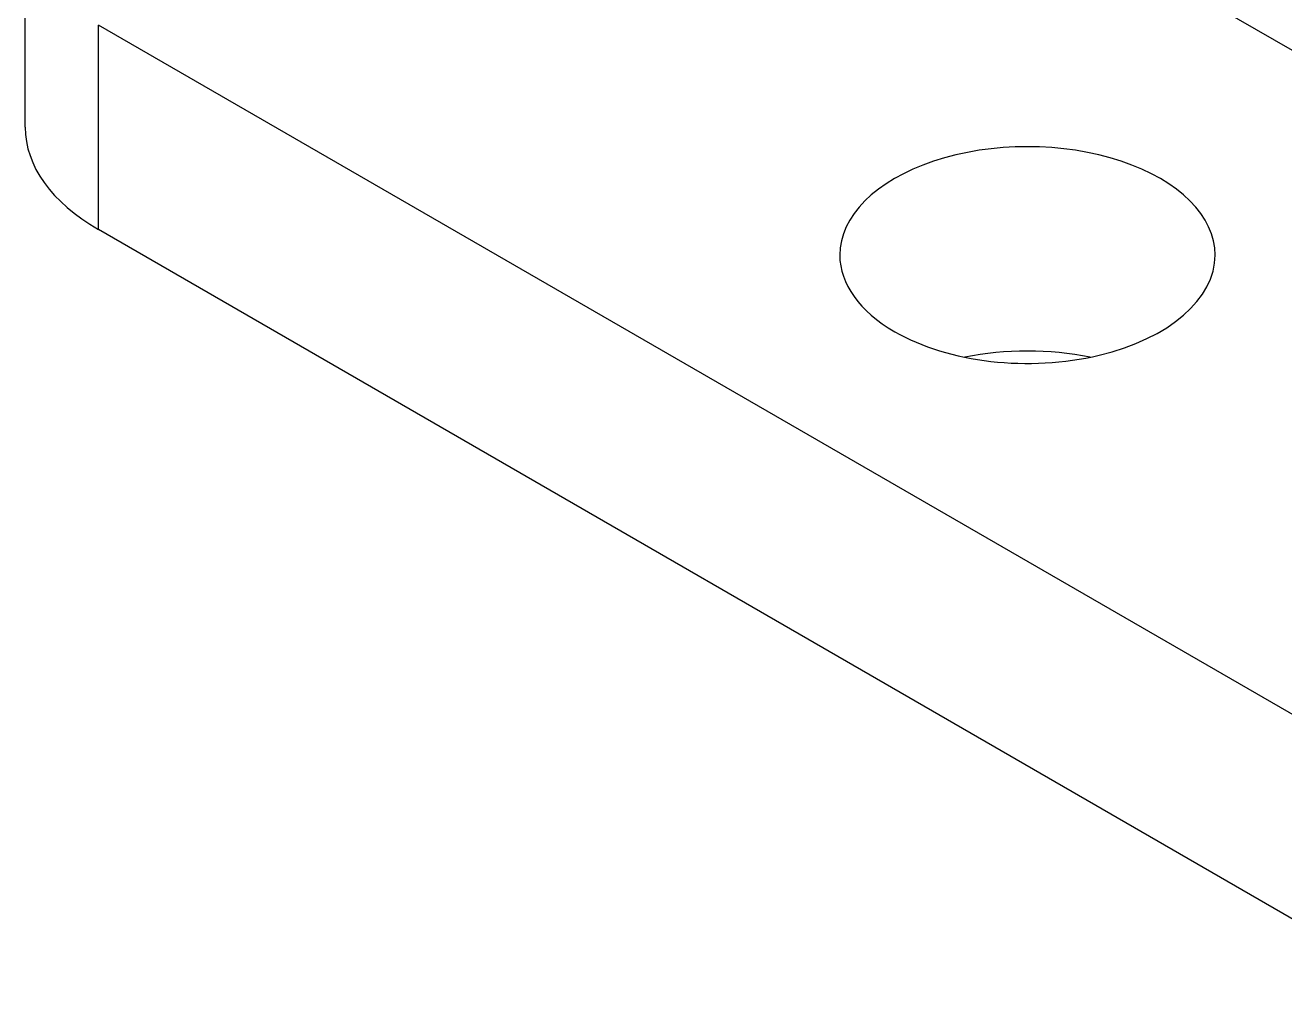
# Model space of a CAD drawing. Header units: millimetres. Extents: x -105 to 105, y -148 to 148.
# Drawn here: x 34.27 to 46.35, y -75.73 to -66.43 of the extents above; entities that cross this region are included whole.
import ezdxf

# ---------------------------------------------------------------- set-up
doc = ezdxf.new("R2010")
doc.units = ezdxf.units.MM
doc.layers.get('0').update_dxf_attribs({"lineweight": 18})

msp = doc.modelspace()

# ---------------------------------------------------------------- linework, layer by layer
at = {"color": 7, "lineweight": 30, "ltscale": 0.314351}
msp.add_line((53.387, -70.688), (40.32, -63.143), dxfattribs=at)
at = {"color": 7, "lineweight": 30, "ltscale": 0.040825}
for p, q in [((34.271, -67.405), (34.271, -65.446)), ((34.974, -68.385), (34.974, -66.426))]:
    msp.add_line(p, q, dxfattribs=at)
at = {"color": 7, "lineweight": 30, "ltscale": 0.306186}
for p, q in [((47.702, -73.774), (34.974, -66.426)), ((47.702, -75.734), (34.974, -68.385))]:
    msp.add_line(p, q, dxfattribs=at)
at = {"color": 7, "lineweight": 30}
for centre, major_axis, start_param, end_param in [((36.671, -67.405), (2.4, 0), 3.141593, 3.926991), ((43.884, -68.63), (1.8, 0), 0, 3.141593), ((43.884, -68.63), (1.8, 0), 3.141593, 3.926991), ((43.884, -68.63), (1.8, 0), 3.926991, 6.283185), ((43.884, -70.59), (1.8, 0), 1.23028, 1.911314)]:
    msp.add_ellipse(centre, major_axis=major_axis, ratio=0.57735, start_param=start_param, end_param=end_param, dxfattribs=at)

doc.saveas('drawing.dxf')
